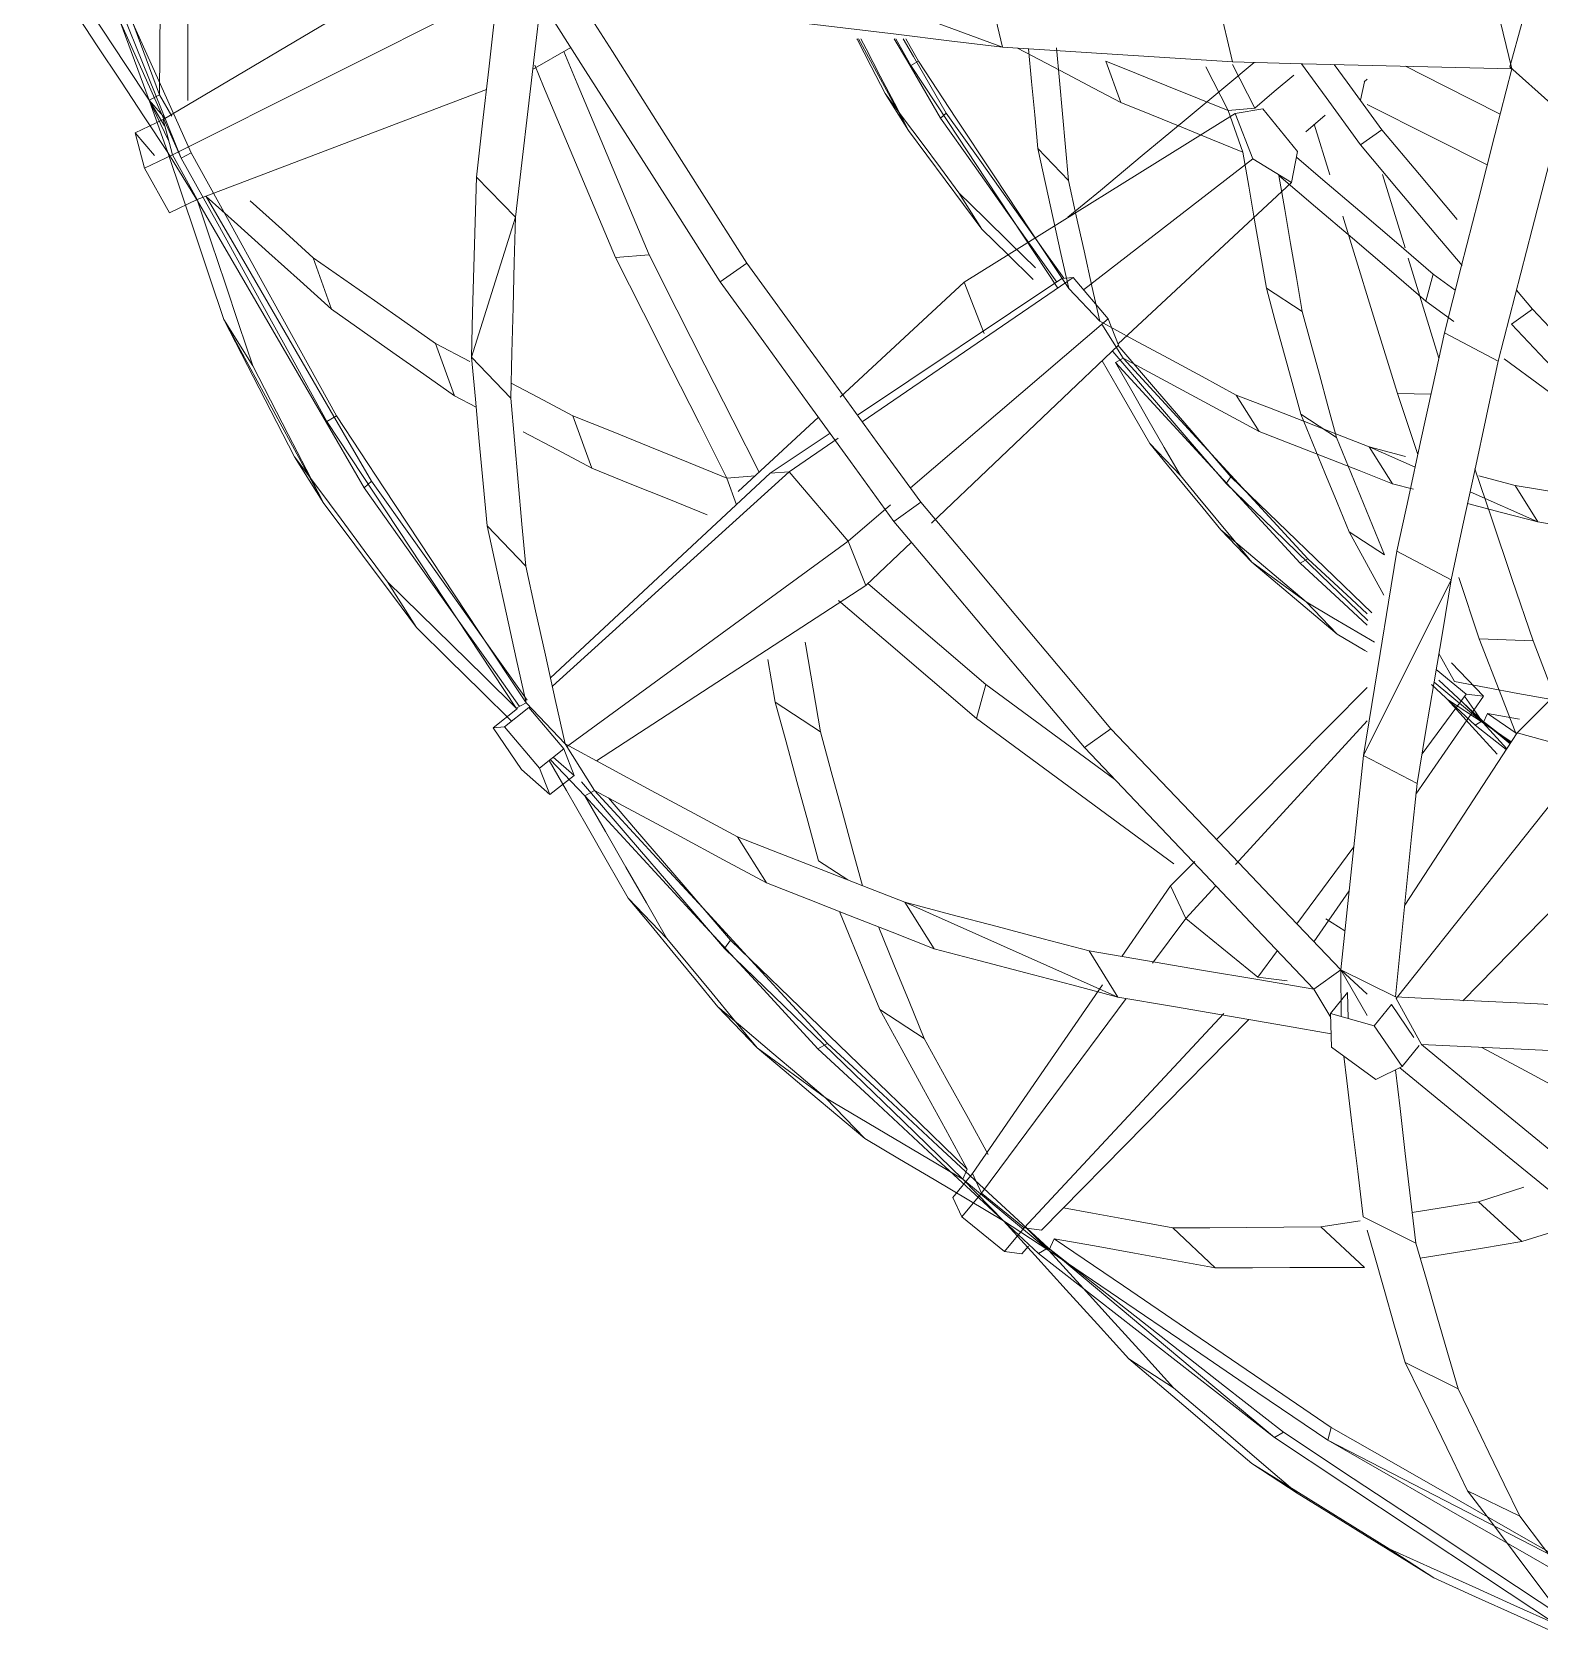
# Model space of a CAD drawing. Header units: inches. Extents: x -1427 to 2274, y -2183 to 260.
# Drawn here: x 786.365 to 790.158, y -438.254 to -434.205 of the extents above; entities that cross this region are included whole.
import ezdxf

# ---------------------------------------------------------------- set-up
doc = ezdxf.new("R2010")
doc.units = ezdxf.units.IN
doc.header["$MEASUREMENT"] = 0
doc.layers.add('G-IMPT', color=8, linetype='Continuous', lineweight=9)

# ---------------------------------------------------------------- blocks, each defined once
blk = doc.blocks.new('Family - ___-2596914-_A1004 - Light Fixture Schedule')
at = {"layer": 'G-IMPT'}
for p, q in [((-21.7396, -434.5219), (-22.0232, -433.8221)), ((-21.0396, -433.9826), (-21.7855, -434.4249)), ((-19.6737, -434.2428), (-20.2441, -434.0321)), ((-19.6737, -434.2428), (-19.709, -434.0945)), ((-20.992, -434.1279), (-21.7621, -434.514)), ((-19.0949, -434.2801), (-19.1298, -434.134)), ((-18.3929, -434.2975), (-18.4284, -434.1492)), ((-18.3668, -434.1803), (-18.3974, -434.2926)), ((-19.9104, -434.4528), (-20.0361, -434.2215)), ((-19.9419, -434.2215), (-19.9045, -434.2891)), ((-19.8854, -434.2783), (-19.9168, -434.2215)), ((-20.7597, -434.2437), (-20.8558, -434.2989)), ((-19.9045, -434.2891), (-19.8854, -434.2783)), ((-19.3761, -434.3822), (-19.4135, -434.2779)), ((-19.1066, -434.4021), (-19.1622, -434.2922)), ((-19.095, -434.2866), (-19.0394, -434.3965)), ((-18.3974, -434.2926), (-18.2944, -434.3843)), ((-21.6993, -434.626), (-20.9719, -434.349)), ((-18.7635, -434.3299), (-18.7737, -434.3764)), ((-18.7568, -434.3237), (-18.7642, -434.3299)), ((-21.8208, -434.3759), (-21.7943, -434.363)), ((-21.8208, -434.3759), (-21.7797, -434.4227)), ((-21.7822, -434.4407), (-21.8208, -434.3759)), ((-21.7719, -434.4774), (-21.8208, -434.3759)), ((-21.7736, -434.5079), (-21.8208, -434.3759)), ((-21.7637, -434.4167), (-21.7943, -434.363)), ((-19.9104, -434.4528), (-19.9691, -434.3596)), ((-21.7855, -434.4249), (-21.8557, -434.4582)), ((-21.7621, -434.514), (-21.7855, -434.4249)), ((-19.8152, -434.4085), (-19.8301, -434.4213)), ((-19.0886, -434.4097), (-19.7703, -434.8343)), ((-19.0394, -434.3965), (-19.1066, -434.4021)), ((-19.069, -434.5067), (-19.1066, -434.4021)), ((-19.019, -434.3983), (-19.0886, -434.4097)), ((-19.044, -434.5241), (-19.0886, -434.4097)), ((-18.9314, -434.5056), (-19.019, -434.3983)), ((-18.8622, -434.4137), (-18.9112, -434.4555)), ((-21.8557, -434.4582), (-21.8323, -434.5474)), ((-21.8557, -434.4582), (-21.8074, -434.5151)), ((-18.8503, -434.5639), (-18.8895, -434.4369)), ((-18.7734, -434.4886), (-18.7199, -434.4504)), ((-21.6989, -434.6291), (-21.7736, -434.5079)), ((-21.7396, -434.5219), (-21.7152, -434.5086)), ((-19.5079, -434.5781), (-19.5849, -434.4974)), ((-18.9314, -434.5056), (-18.9469, -434.5834)), ((-21.7621, -434.514), (-21.8323, -434.5474)), ((-21.8323, -434.5474), (-21.7695, -434.6593)), ((-21.7621, -434.514), (-21.6993, -434.626)), ((-19.044, -434.5241), (-19.4699, -434.8529)), ((-18.9469, -434.5834), (-19.044, -434.5241)), ((-20.9972, -434.5696), (-20.8993, -434.6704)), ((-18.9469, -434.5834), (-19.3832, -434.9888)), ((-18.7176, -434.563), (-18.6612, -434.7477)), ((-21.7695, -434.6593), (-21.6993, -434.626)), ((-19.7255, -434.7004), (-19.7833, -434.6089)), ((-19.5094, -434.6707), (-19.4276, -434.6032)), ((-21.0098, -435.0226), (-20.8993, -434.6704)), ((-21.4079, -434.7724), (-21.3616, -434.9015)), ((-20.563, -434.7651), (-20.6474, -434.7723)), ((-20.3838, -434.8333), (-20.3172, -434.7858)), ((-19.7703, -434.8343), (-20.0824, -435.1233)), ((-19.5242, -434.8245), (-20.0389, -435.1684)), ((-19.496, -434.8221), (-20.0267, -435.1851)), ((-19.7703, -434.8343), (-19.7201, -434.9633)), ((-19.496, -434.8221), (-19.5242, -434.8245)), ((-19.496, -434.8221), (-19.4079, -434.9259)), ((-18.5904, -434.8136), (-18.6087, -434.8815)), ((-18.5904, -434.8136), (-18.5351, -434.8544)), ((-19.4292, -434.9323), (-19.5073, -434.8503)), ((-18.9201, -434.908), (-19.0101, -434.8494)), ((-18.3408, -434.902), (-18.3811, -434.854)), ((-18.5386, -434.9332), (-18.6087, -434.8815)), ((-18.3936, -434.9397), (-18.3408, -434.902)), ((-21.5599, -435.0444), (-21.6326, -434.9277)), ((-21.3809, -435.3906), (-21.6326, -434.9277)), ((-19.4079, -434.9259), (-19.9056, -435.3515)), ((-19.3705, -435.0252), (-19.4244, -434.9399)), ((-19.4079, -434.9259), (-19.3817, -434.9924)), ((-21.0527, -435.1197), (-21.1, -434.988)), ((-21.1, -434.988), (-21.0136, -435.0335)), ((-19.3817, -434.9924), (-19.8523, -435.4399)), ((-18.5623, -434.9611), (-18.4273, -435.0323)), ((-20.911, -435.1257), (-21.0098, -435.0226)), ((-19.3898, -435.0361), (-19.3705, -435.0252)), ((-20.9981, -435.1484), (-21.0527, -435.1197)), ((-19.0279, -435.2093), (-19.0858, -435.1179)), ((-18.5961, -435.1161), (-18.6805, -435.114)), ((-18.6291, -435.2679), (-18.6805, -435.114)), ((-21.3735, -435.1842), (-21.3494, -435.1706)), ((-20.707, -435.3016), (-20.7543, -435.17)), ((-20.1369, -435.1737), (-20.339, -435.3609)), ((-18.8336, -435.2244), (-18.9238, -435.1657)), ((-20.1075, -435.2142), (-20.2579, -435.3147)), ((-20.0869, -435.2262), (-20.2104, -435.3107)), ((-19.3033, -435.2398), (-19.2263, -435.3206)), ((-21.3809, -435.3906), (-21.4549, -435.2731)), ((-18.6932, -435.3409), (-18.7517, -435.2479)), ((-18.636, -435.2995), (-18.7517, -435.2479)), ((-18.6598, -435.2723), (-18.7517, -435.2479)), ((-20.8109, -435.8295), (-20.2579, -435.3147)), ((-20.8062, -435.8505), (-20.2104, -435.3107)), ((-20.2957, -435.3208), (-20.3671, -435.3268)), ((-20.2104, -435.3107), (-20.2579, -435.3147)), ((-20.0621, -435.4854), (-20.2104, -435.3107)), ((-19.0992, -435.3237), (-19.1112, -435.3402)), ((-18.384, -435.3453), (-18.4759, -435.3209)), ((-21.2609, -435.3348), (-21.2796, -435.351)), ((-20.343, -435.3939), (-20.3671, -435.3268)), ((-18.6932, -435.3409), (-18.6399, -435.3549)), ((-18.3271, -435.4372), (-18.4975, -435.3612)), ((-18.3271, -435.4372), (-18.384, -435.3453)), ((-19.9556, -435.3943), (-20.0621, -435.4854)), ((-19.9468, -435.4358), (-19.8793, -435.3877)), ((-17.8415, -435.4272), (-18.3791, -435.9677)), ((-20.8733, -435.5488), (-20.9704, -435.4469)), ((-20.771, -436.0033), (-20.0621, -435.4854)), ((-20.018, -435.5974), (-20.0621, -435.4854)), ((-19.0464, -435.5387), (-19.1248, -435.4566)), ((-18.7132, -435.5196), (-18.8016, -435.4621)), ((-19.9029, -435.488), (-20.018, -435.5974)), ((-18.545, -435.5831), (-18.6821, -435.511)), ((-19.0464, -435.5387), (-18.9097, -435.6384)), ((-18.9251, -435.5405), (-18.906, -435.5298)), ((-21.1477, -435.7029), (-21.2206, -435.5876)), ((-20.018, -435.5974), (-20.6952, -436.0381)), ((-18.545, -435.5831), (-18.766, -436.0244)), ((-18.4746, -435.7309), (-18.526, -435.5767)), ((-18.8317, -435.7193), (-18.9097, -435.6384)), ((-18.576, -435.7682), (-18.537, -435.8389)), ((-18.3391, -435.7366), (-18.4746, -435.7309)), ((-18.3391, -435.7366), (-18.2864, -435.8744)), ((-20.2454, -435.8909), (-20.264, -435.7829)), ((-18.5828, -435.8087), (-18.5075, -435.8701)), ((-18.5441, -435.7912), (-18.4637, -435.8755)), ((-19.716, -435.8458), (-19.7391, -435.9315)), ((-18.595, -435.8465), (-18.4851, -435.9484)), ((-18.4645, -435.9424), (-18.588, -435.8401)), ((-18.4661, -435.9375), (-18.576, -435.8356)), ((-18.7568, -435.8539), (-19.1355, -436.2361)), ((-18.4637, -435.8755), (-18.6337, -436.1216)), ((-18.5075, -435.8701), (-18.6185, -436.0209)), ((-18.4645, -435.9424), (-18.5548, -435.8835)), ((-18.4645, -435.9424), (-18.52, -435.8871)), ((-18.4645, -435.9424), (-18.5114, -435.8755)), ((-18.4637, -435.8755), (-18.5075, -435.8701)), ((-20.9547, -435.9547), (-20.8938, -435.9067)), ((-20.9265, -435.9524), (-20.8656, -435.9043)), ((-20.8969, -435.9058), (-20.8725, -435.8921)), ((-20.774, -435.9955), (-20.8725, -435.8921)), ((-20.7775, -436.0081), (-20.8656, -435.9043)), ((-20.1318, -435.9648), (-20.2454, -435.8909)), ((-18.4537, -435.9191), (-18.4645, -435.9424)), ((-18.4537, -435.9191), (-18.3791, -435.9699)), ((-18.3735, -435.9336), (-18.4537, -435.9191)), ((-20.9265, -435.9524), (-20.9547, -435.9547)), ((-20.884, -436.06), (-20.9547, -435.9547)), ((-20.8384, -436.0562), (-20.9265, -435.9524)), ((-19.4678, -436.0048), (-19.4012, -435.9573)), ((-18.7568, -435.9372), (-19.0881, -436.2986)), ((-18.3791, -435.9677), (-18.6621, -436.4012)), ((-18.4851, -435.9484), (-18.4661, -435.9375)), ((-18.4851, -435.9484), (-18.4066, -436.0097)), ((-18.3972, -435.9953), (-18.4661, -435.9375)), ((-18.3955, -435.9927), (-18.4661, -435.9375)), ((-18.4645, -435.9424), (-18.4053, -436.0077)), ((-18.394, -435.9904), (-18.4645, -435.9424)), ((-18.3791, -435.9677), (-18.1938, -436.0186)), ((-20.7775, -436.0081), (-20.8384, -436.0562)), ((-20.7513, -436.0746), (-20.7775, -436.0081)), ((-20.6999, -436.1126), (-20.774, -435.9955)), ((-20.8115, -436.0349), (-20.7243, -436.1264)), ((-20.8038, -436.0288), (-20.7513, -436.0746)), ((-18.631, -436.0952), (-18.766, -436.0244)), ((-18.1938, -436.0186), (-18.6834, -436.636)), ((-20.8122, -436.1227), (-20.884, -436.06)), ((-20.8122, -436.1227), (-20.8384, -436.0562)), ((-20.7513, -436.0746), (-20.8122, -436.1227)), ((-20.7243, -436.1264), (-20.6999, -436.1126)), ((-18.5159, -436.642), (-18.0755, -436.1913)), ((-20.2678, -436.3449), (-20.3408, -436.2295)), ((-18.7902, -436.2542), (-18.9332, -436.4484)), ((-20.0633, -436.3376), (-20.1366, -436.2899)), ((-19.1901, -436.2911), (-19.251, -436.3526)), ((-19.3734, -436.5303), (-19.251, -436.3526)), ((-19.2129, -436.4347), (-19.251, -436.3526)), ((-19.1374, -436.3524), (-19.2129, -436.4347)), ((-18.802, -436.3653), (-18.8904, -436.4933)), ((-20.6152, -436.3834), (-20.5181, -436.4852)), ((-19.8457, -436.5109), (-19.9195, -436.3936)), ((-19.3839, -436.6323), (-19.9195, -436.3936)), ((-19.2965, -436.5471), (-19.2129, -436.4347)), ((-19.0318, -436.5823), (-19.2129, -436.4347)), ((-18.8609, -436.4358), (-18.8126, -436.4659)), ((-20.3578, -436.4891), (-20.3729, -436.51)), ((-19.3839, -436.6323), (-19.4557, -436.5164)), ((-18.9825, -436.5153), (-19.0318, -436.5823)), ((-18.8229, -436.5641), (-18.8903, -436.6122)), ((-18.822, -436.6814), (-18.8229, -436.5641)), ((-18.7568, -436.6789), (-18.8229, -436.5641)), ((-18.7568, -436.6252), (-18.8229, -436.5641)), ((-18.6856, -436.632), (-18.8229, -436.5641)), ((-19.7494, -437.0766), (-19.4227, -436.602)), ((-19.0318, -436.5823), (-18.9581, -436.5913)), ((-18.8483, -436.6837), (-18.8903, -436.6122)), ((-20.2912, -436.7603), (-20.3901, -436.6568)), ((-19.7268, -437.1254), (-19.3626, -436.636)), ((-18.8057, -436.6211), (-18.8485, -436.6741)), ((-18.8057, -436.6211), (-18.8039, -436.6864)), ((-18.6956, -436.6513), (-18.7385, -436.7044)), ((-18.6956, -436.6513), (-18.6388, -436.7343)), ((-18.6197, -436.7519), (-18.6834, -436.636)), ((-19.8709, -436.7363), (-19.9824, -436.6638)), ((-19.1172, -436.6739), (-19.6193, -437.213)), ((-19.0542, -436.689), (-19.5754, -437.2184)), ((-18.8485, -436.6741), (-18.7385, -436.7044)), ((-18.8485, -436.6741), (-18.8463, -436.758)), ((-18.7385, -436.7044), (-18.6682, -436.807)), ((-20.2912, -436.7603), (-20.1188, -436.8862)), ((-20.1381, -436.7626), (-20.1141, -436.7491)), ((-18.8463, -436.758), (-18.7348, -436.8401)), ((-18.6682, -436.807), (-18.6253, -436.7539)), ((-18.7348, -436.8401), (-18.6682, -436.807)), ((-20.0204, -436.9882), (-20.1188, -436.8862)), ((-19.7625, -437.0649), (-19.7733, -437.0905)), ((-19.7989, -437.1363), (-19.7494, -437.0766)), ((-19.5573, -437.2696), (-19.7733, -437.0905)), ((-19.6711, -437.1953), (-19.7733, -437.0905)), ((-19.7268, -437.1254), (-19.7494, -437.0766)), ((-19.7762, -437.1851), (-19.7989, -437.1363)), ((-19.7268, -437.1254), (-19.7762, -437.1851)), ((-19.6193, -437.213), (-19.7268, -437.1254)), ((-18.4766, -437.1478), (-18.3623, -437.1108)), ((-19.6687, -437.2727), (-19.7762, -437.1851)), ((-18.7664, -437.1853), (-18.6344, -437.2517)), ((-18.3672, -437.2476), (-18.4766, -437.1478)), ((-19.5573, -437.2696), (-19.6711, -437.1953)), ((-19.6193, -437.213), (-19.6687, -437.2727)), ((-19.5754, -437.2184), (-19.6193, -437.213)), ((-19.5573, -437.2696), (-19.6167, -437.2103)), ((-19.1393, -437.3134), (-19.2456, -437.2133)), ((-18.8731, -437.2107), (-18.774, -437.195)), ((-18.7633, -437.3123), (-18.8731, -437.2107)), ((-19.6088, -437.2587), (-19.6249, -437.2781)), ((-19.5832, -437.2771), (-19.5592, -437.2634)), ((-19.5573, -437.2696), (-19.5649, -437.2587)), ((-18.9895, -437.7407), (-19.5592, -437.2634)), ((-19.5436, -437.2402), (-19.5573, -437.2696)), ((-19.6687, -437.2727), (-19.6249, -437.2781)), ((-19.2436, -437.6155), (-19.356, -437.5422)), ((-18.5274, -437.6176), (-18.661, -437.5514)), ((-18.9895, -437.7407), (-18.9671, -437.7269)), ((-18.8472, -437.7148), (-18.8558, -437.7471)), ((-18.2088, -438.0805), (-18.8558, -437.7471)), ((-18.9327, -437.8802), (-19.0466, -437.806)), ((-18.3729, -437.938), (-18.5038, -437.8743)), ((-18.5892, -438.0933), (-18.7016, -438.02))]:
    blk.add_line(p, q, dxfattribs=at)
at = {"layer": 'G-IMPT', "flags": 128}
for points in [[(-21.8208, -434.3759), (-21.8943, -434.1768), (-21.9677, -433.9776), (-22.0412, -433.7785), (-22.1147, -433.5793)], [(-22.0865, -433.5721), (-22.0135, -433.7698), (-21.9404, -433.9675), (-21.8673, -434.1653), (-21.7943, -434.363)], [(-21.7152, -434.5086), (-21.7922, -434.337), (-21.8692, -434.1653), (-21.9462, -433.9937), (-22.0232, -433.8221)], [(-22.0471, -433.8339), (-21.9702, -434.0059), (-21.8934, -434.1779), (-21.8165, -434.3499), (-21.7396, -434.5219)], [(-21.7943, -434.363), (-21.7935, -434.2532), (-21.7928, -434.1434), (-21.7921, -434.0337), (-21.7914, -433.9239)], [(-22.0566, -434.0192), (-21.9976, -434.1084), (-21.9387, -434.1975), (-21.8797, -434.2867), (-21.8208, -434.3759)], [(-21.7223, -434.0485), (-21.7228, -434.158), (-21.7232, -434.2674), (-21.7236, -434.3768)], [(-20.941, -434.0786), (-20.9506, -434.1625), (-20.9661, -434.2982), (-20.9817, -434.4339), (-20.9972, -434.5696)], [(-20.3172, -434.7858), (-20.4299, -434.6085), (-20.5426, -434.4313), (-20.6553, -434.254), (-20.768, -434.0768)], [(-21.7736, -434.5079), (-21.8327, -434.4183), (-21.8918, -434.3287), (-21.951, -434.2391), (-22.0101, -434.1495)], [(-20.8993, -434.6704), (-20.8833, -434.534), (-20.8673, -434.3977), (-20.8514, -434.2613), (-20.8354, -434.125)], [(-20.8354, -434.125), (-20.7225, -434.3021), (-20.6096, -434.4791), (-20.4967, -434.6562), (-20.3838, -434.8333)], [(-20.2097, -434.1781), (-20.0757, -434.1943), (-19.9417, -434.2104), (-19.8077, -434.2266), (-19.6737, -434.2428)], [(-19.9691, -434.3596), (-20.0043, -434.2911), (-20.0395, -434.2226), (-20.0401, -434.2215)], [(-20.0299, -434.2215), (-20.0168, -434.2469), (-19.9813, -434.3155), (-19.9459, -434.3841), (-19.9104, -434.4528)], [(-19.8301, -434.4213), (-19.9132, -434.2782), (-19.9462, -434.2215)], [(-19.9237, -434.2215), (-19.8976, -434.2664), (-19.8152, -434.4085)], [(-20.7773, -434.2538), (-20.7435, -434.3344), (-20.6834, -434.478), (-20.6232, -434.6216), (-20.563, -434.7651)], [(-19.6737, -434.2428), (-19.529, -434.2521), (-19.3843, -434.2614), (-19.2396, -434.2707), (-19.0949, -434.2801)], [(-19.3761, -434.3822), (-19.4446, -434.3461), (-19.5131, -434.3101), (-19.5816, -434.274), (-19.6364, -434.2452)], [(-19.6082, -434.247), (-19.6005, -434.3292), (-19.5927, -434.4133), (-19.5849, -434.4974)], [(-19.5079, -434.5781), (-19.5154, -434.4943), (-19.5229, -434.4104), (-19.5304, -434.3266), (-19.5377, -434.2445)], [(-20.6474, -434.7723), (-20.7076, -434.6288), (-20.7678, -434.4852), (-20.8281, -434.3416), (-20.8504, -434.2883)], [(-19.9045, -434.2891), (-19.81, -434.4321), (-19.7156, -434.5751), (-19.6211, -434.7182), (-19.5349, -434.8487)], [(-19.5073, -434.8503), (-19.6018, -434.7073), (-19.6964, -434.5643), (-19.7909, -434.4213), (-19.8854, -434.2783)], [(-19.4276, -434.6032), (-19.3223, -434.5157), (-19.2171, -434.4282), (-19.1119, -434.3408), (-19.0405, -434.2814)], [(-19.4135, -434.2779), (-19.3368, -434.3089), (-19.2601, -434.34), (-19.1833, -434.3711), (-19.1066, -434.4021)], [(-19.0949, -434.2801), (-18.9194, -434.2844), (-18.7439, -434.2888), (-18.5684, -434.2932), (-18.3929, -434.2975)], [(-18.9214, -434.2844), (-18.86, -434.3691), (-18.7734, -434.4886)], [(-18.7199, -434.4504), (-18.8067, -434.3311), (-18.8392, -434.2864)], [(-18.6604, -434.2909), (-18.5631, -434.3401), (-18.422, -434.4114)], [(-18.3929, -434.2975), (-18.4352, -434.4634), (-18.4776, -434.6293), (-18.5199, -434.7952), (-18.5623, -434.9611)], [(-19.0394, -434.3965), (-18.9903, -434.3547), (-18.9413, -434.3129)], [(-19.7833, -434.6089), (-19.8297, -434.5466), (-19.8762, -434.4842), (-19.9226, -434.4219), (-19.9691, -434.3596)], [(-19.069, -434.5067), (-19.1458, -434.4756), (-19.2225, -434.4444), (-19.2993, -434.4133), (-19.3761, -434.3822)], [(-18.4545, -434.539), (-18.593, -434.4693), (-18.7568, -434.3869)], [(-18.4273, -435.0323), (-18.3844, -434.8666), (-18.3415, -434.701), (-18.2986, -434.5354), (-18.2558, -434.3697)], [(-19.5372, -434.8336), (-19.5764, -434.7784), (-19.661, -434.6594), (-19.7455, -434.5404), (-19.8301, -434.4213)], [(-19.8152, -434.4085), (-19.731, -434.527), (-19.6468, -434.6455), (-19.5625, -434.764), (-19.5198, -434.8241)], [(-19.9104, -434.4528), (-19.8642, -434.5147), (-19.8179, -434.5766), (-19.7717, -434.6385), (-19.7255, -434.7004)], [(-18.5303, -434.6762), (-18.6251, -434.5633), (-18.7199, -434.4504)], [(-21.6326, -434.9277), (-21.6679, -434.8227), (-21.7031, -434.7178), (-21.7384, -434.6128), (-21.7736, -434.5079)], [(-21.3494, -435.1706), (-21.4409, -435.0051), (-21.5323, -434.8396), (-21.6238, -434.6741), (-21.7152, -434.5086)], [(-19.5849, -434.4974), (-19.5655, -434.5856), (-19.5461, -434.6738), (-19.5267, -434.7621), (-19.5073, -434.8503)], [(-19.0101, -434.8494), (-19.0248, -434.7637), (-19.0396, -434.6781), (-19.0543, -434.5924), (-19.069, -434.5067)], [(-18.7734, -434.4886), (-18.6784, -434.6014), (-18.5835, -434.7141), (-18.5179, -434.792)], [(-21.7396, -434.5219), (-21.6481, -434.6875), (-21.5565, -434.853), (-21.465, -435.0186), (-21.3735, -435.1842)], [(-18.9342, -434.5197), (-18.8678, -434.5764), (-18.7753, -434.6555), (-18.6828, -434.7346), (-18.5904, -434.8136)], [(-20.9972, -434.5696), (-21.0003, -434.6828), (-21.0035, -434.7961), (-21.0067, -434.9093), (-21.0098, -435.0226)], [(-19.4292, -434.9323), (-19.4489, -434.8438), (-19.4686, -434.7552), (-19.4883, -434.6667), (-19.5079, -434.5781)], [(-18.9787, -434.5654), (-18.964, -434.6511), (-18.9494, -434.7367), (-18.9347, -434.8224), (-18.9201, -434.908)], [(-18.6087, -434.8815), (-18.7012, -434.8025), (-18.7937, -434.7235), (-18.8862, -434.6445), (-18.9787, -434.5654)], [(-21.6989, -434.6291), (-21.6642, -434.7329), (-21.6294, -434.8367), (-21.5946, -434.9406), (-21.5599, -435.0444)], [(-21.2796, -435.351), (-21.3845, -435.1705), (-21.4893, -434.99), (-21.5941, -434.8096), (-21.6989, -434.6291)], [(-21.6767, -434.6181), (-21.5727, -434.7973), (-21.4688, -434.9764), (-21.3649, -435.1556), (-21.2609, -435.3348)], [(-21.3616, -434.9015), (-21.4403, -434.8306), (-21.5191, -434.7598), (-21.5979, -434.689), (-21.6767, -434.6181)], [(-21.566, -434.6293), (-21.487, -434.7009), (-21.4079, -434.7724)], [(-19.5908, -434.7981), (-19.655, -434.735), (-19.7191, -434.672), (-19.7833, -434.6089)], [(-20.911, -435.1257), (-20.9081, -435.0119), (-20.9052, -434.8981), (-20.9022, -434.7842), (-20.8993, -434.6704)], [(-18.6805, -435.114), (-18.7371, -434.9307), (-18.7937, -434.7473), (-18.8181, -434.6681)], [(-19.7255, -434.7004), (-19.6611, -434.7638), (-19.5967, -434.8272)], [(-21.4079, -434.7724), (-21.331, -434.8263), (-21.254, -434.8802), (-21.177, -434.9341), (-21.1, -434.988)], [(-20.3671, -435.3268), (-20.4372, -435.1882), (-20.5073, -435.0496), (-20.5773, -434.9109), (-20.6474, -434.7723)], [(-20.563, -434.7651), (-20.4928, -434.9038), (-20.4227, -435.0424), (-20.3525, -435.181), (-20.2862, -435.312)], [(-19.8793, -435.3877), (-19.9888, -435.2372), (-20.0983, -435.0867), (-20.2078, -434.9363), (-20.3172, -434.7858)], [(-18.6533, -434.7734), (-18.6047, -434.9325), (-18.5763, -435.0254)], [(-20.3838, -434.8333), (-20.2746, -434.9839), (-20.1653, -435.1346), (-20.0561, -435.2852), (-19.9468, -435.4358)], [(-18.9238, -435.1657), (-18.9454, -435.0866), (-18.967, -435.0076), (-18.9885, -434.9285), (-19.0101, -434.8494)], [(-21.0527, -435.1197), (-21.1299, -435.0651), (-21.2071, -435.0106), (-21.2844, -434.956), (-21.3616, -434.9015)], [(-18.9201, -434.908), (-18.8984, -434.9871), (-18.8768, -435.0662), (-18.8552, -435.1453), (-18.8336, -435.2244)], [(-17.8823, -435.3831), (-17.9969, -435.2628), (-18.1116, -435.1426), (-18.2262, -435.0223), (-18.3408, -434.902)], [(-21.4549, -435.2731), (-21.4994, -435.1868), (-21.5438, -435.1004), (-21.5882, -435.014), (-21.6326, -434.9277)], [(-19.0858, -435.1179), (-19.1716, -435.0715), (-19.2575, -435.0251), (-19.3433, -434.9787), (-19.4292, -434.9323)], [(-18.3936, -434.9397), (-18.2792, -435.0601), (-18.1647, -435.1805), (-18.0502, -435.3009), (-17.9358, -435.4213)], [(-19.3835, -434.9928), (-19.2887, -435.1031), (-19.194, -435.2134), (-19.0992, -435.3237)], [(-18.5623, -434.9611), (-18.5922, -435.0986), (-18.6222, -435.236), (-18.6521, -435.3735), (-18.6821, -435.511)], [(-21.0098, -435.0226), (-20.9999, -435.1287), (-20.9901, -435.2347), (-20.9802, -435.3408), (-20.9704, -435.4469)], [(-19.4231, -435.0318), (-19.3856, -435.0969), (-19.3444, -435.1684), (-19.3033, -435.2398)], [(-19.1112, -435.3402), (-19.2064, -435.2295), (-19.3015, -435.1188), (-19.3967, -435.0081)], [(-19.3898, -435.0361), (-19.2736, -435.1622), (-19.1574, -435.2883), (-19.0412, -435.4144), (-18.9251, -435.5405)], [(-19.2263, -435.3206), (-19.2672, -435.2495), (-19.3081, -435.1783), (-19.3489, -435.1072), (-19.3898, -435.0361)], [(-19.3705, -435.0252), (-19.2848, -435.0712), (-19.1992, -435.1172), (-19.1135, -435.1633), (-19.0279, -435.2093)], [(-18.906, -435.5298), (-19.0221, -435.4036), (-19.1382, -435.2775), (-19.2543, -435.1513), (-19.3705, -435.0252)], [(-18.545, -435.5831), (-18.5155, -435.4454), (-18.4861, -435.3077), (-18.4567, -435.17), (-18.4273, -435.0323)], [(-18.2153, -435.1718), (-18.3137, -435.0993), (-18.412, -435.0267)], [(-21.5599, -435.0444), (-21.5151, -435.1309), (-21.4704, -435.2175), (-21.4257, -435.3041), (-21.3809, -435.3906)], [(-20.9101, -435.088), (-20.8407, -435.1245), (-20.7543, -435.17)], [(-18.7517, -435.2479), (-18.8352, -435.2154), (-18.9187, -435.1829), (-19.0022, -435.1504), (-19.0858, -435.1179)], [(-20.8733, -435.5488), (-20.8828, -435.443), (-20.8922, -435.3373), (-20.9016, -435.2315), (-20.911, -435.1257)], [(-21.3735, -435.1842), (-21.2544, -435.3646), (-21.1352, -435.545), (-21.0161, -435.7254), (-20.8969, -435.9058)], [(-20.8725, -435.8921), (-20.9917, -435.7117), (-21.111, -435.5313), (-21.2302, -435.351), (-21.3494, -435.1706)], [(-20.7543, -435.17), (-20.6575, -435.2092), (-20.5607, -435.2484), (-20.4639, -435.2876), (-20.3671, -435.3268)], [(-18.8016, -435.4621), (-18.8321, -435.388), (-18.8627, -435.3139), (-18.8933, -435.2398), (-18.9238, -435.1657)], [(-20.707, -435.3016), (-20.7934, -435.2561), (-20.8798, -435.2107)], [(-19.3033, -435.2398), (-19.2587, -435.294), (-19.2141, -435.3482), (-19.1694, -435.4024), (-19.1248, -435.4566)], [(-19.0279, -435.2093), (-18.9442, -435.2422), (-18.8606, -435.2751), (-18.7769, -435.308), (-18.6932, -435.3409)], [(-18.8336, -435.2244), (-18.8035, -435.2982), (-18.7734, -435.372), (-18.7433, -435.4458), (-18.7132, -435.5196)], [(-21.2206, -435.5876), (-21.2792, -435.509), (-21.3378, -435.4304), (-21.3964, -435.3517), (-21.4549, -435.2731)], [(-20.4165, -435.4194), (-20.5133, -435.3802), (-20.6102, -435.3409), (-20.707, -435.3016)], [(-19.0464, -435.5387), (-19.0914, -435.4841), (-19.1364, -435.4296), (-19.1813, -435.3751), (-19.2263, -435.3206)], [(-19.0992, -435.3237), (-18.9812, -435.4378), (-18.8632, -435.5519), (-18.7452, -435.666)], [(-18.4853, -435.3038), (-18.4437, -435.4269), (-18.3914, -435.5817), (-18.3391, -435.7366)], [(-20.8888, -435.9012), (-20.9597, -435.8013), (-21.0664, -435.6512), (-21.173, -435.5011), (-21.2796, -435.351)], [(-21.2609, -435.3348), (-21.1547, -435.4842), (-21.0484, -435.6337), (-20.9422, -435.7832), (-20.8695, -435.8854)], [(-18.7547, -435.6854), (-18.8735, -435.5703), (-18.9924, -435.4553), (-19.1112, -435.3402)], [(-17.9358, -435.4213), (-18.0478, -435.4023), (-18.1599, -435.3833), (-18.2719, -435.3643), (-18.384, -435.3453)], [(-21.3809, -435.3906), (-21.3226, -435.4687), (-21.2643, -435.5468), (-21.206, -435.6249), (-21.1477, -435.7029)], [(-19.4012, -435.9573), (-19.5207, -435.8149), (-19.6403, -435.6725), (-19.7598, -435.5301), (-19.8793, -435.3877)], [(-18.5038, -435.3907), (-18.4186, -435.4131), (-18.3271, -435.4372)], [(-19.9468, -435.4358), (-19.8271, -435.5781), (-19.7073, -435.7203), (-19.5876, -435.8626), (-19.4678, -436.0048)], [(-18.3271, -435.4372), (-18.2157, -435.4563), (-18.1042, -435.4755), (-17.9928, -435.4947), (-17.9209, -435.507)], [(-20.9704, -435.4469), (-20.9459, -435.5582), (-20.9214, -435.6695), (-20.897, -435.7808), (-20.8725, -435.8921)], [(-19.1248, -435.4566), (-19.0711, -435.5021), (-19.0173, -435.5475), (-18.9635, -435.593), (-18.9097, -435.6384)], [(-18.7144, -435.6211), (-18.758, -435.5416), (-18.8016, -435.4621)], [(-18.6821, -435.511), (-18.7031, -435.6393), (-18.7241, -435.7677), (-18.745, -435.896), (-18.766, -436.0244)], [(-20.774, -435.9955), (-20.7988, -435.8838), (-20.8237, -435.7721), (-20.8485, -435.6605), (-20.8733, -435.5488)], [(-18.8317, -435.7193), (-18.8854, -435.6742), (-18.9391, -435.629), (-18.9927, -435.5838), (-19.0464, -435.5387)], [(-18.9251, -435.5405), (-18.8151, -435.6425), (-18.7568, -435.6965)], [(-18.7568, -435.6681), (-18.796, -435.6317), (-18.906, -435.5298)], [(-20.8969, -435.9058), (-20.9779, -435.8263), (-21.0588, -435.7467), (-21.1397, -435.6671), (-21.2206, -435.5876)], [(-20.013, -435.5919), (-19.9492, -435.6464), (-19.8326, -435.7461), (-19.716, -435.8458)], [(-18.631, -436.0952), (-18.6095, -435.9672), (-18.588, -435.8391), (-18.5665, -435.7111), (-18.545, -435.5831)], [(-19.7391, -435.9315), (-19.8557, -435.8318), (-19.9724, -435.7321), (-20.0867, -435.6345)], [(-18.9097, -435.6384), (-18.8413, -435.6789), (-18.7728, -435.7194), (-18.7381, -435.74)], [(-21.1477, -435.7029), (-21.0665, -435.7829), (-20.9853, -435.8629), (-20.9087, -435.9383)], [(-18.7568, -435.7638), (-18.7625, -435.7604), (-18.8317, -435.7193)], [(-20.1703, -435.74), (-20.1688, -435.7488), (-20.1503, -435.8568), (-20.1318, -435.9648)], [(-18.3816, -435.9714), (-18.4186, -435.8755), (-18.4746, -435.7309)], [(-19.716, -435.8458), (-19.5919, -435.9373), (-19.4679, -436.0288), (-19.3912, -436.0854)], [(-18.537, -435.8389), (-18.4571, -435.8536), (-18.3772, -435.8684), (-18.2973, -435.8831)], [(-18.4299, -436.0211), (-18.4923, -435.9523), (-18.5548, -435.8835)], [(-20.1366, -436.2899), (-20.1638, -436.1902), (-20.191, -436.0904), (-20.2182, -435.9907), (-20.2454, -435.8909)], [(-20.1318, -435.9648), (-20.1046, -436.0646), (-20.0773, -436.1644), (-20.0501, -436.2642), (-20.0259, -436.3526)], [(-19.243, -436.2976), (-19.367, -436.2061), (-19.491, -436.1145), (-19.615, -436.023), (-19.7391, -435.9315)], [(-18.8229, -436.5641), (-18.9675, -436.4124), (-19.1121, -436.2607), (-19.2566, -436.109), (-19.4012, -435.9573)], [(-20.3408, -436.2295), (-20.4491, -436.171), (-20.5574, -436.1125), (-20.6657, -436.054), (-20.774, -435.9955)], [(-19.4678, -436.0048), (-19.3235, -436.1567), (-19.1791, -436.3085), (-19.0347, -436.4604), (-18.8903, -436.6122)], [(-20.8146, -436.0373), (-20.7709, -436.113), (-20.719, -436.2032), (-20.6671, -436.2933), (-20.6152, -436.3834)], [(-18.766, -436.0244), (-18.7802, -436.1593), (-18.7945, -436.2942), (-18.8087, -436.4292), (-18.8229, -436.5641)], [(-20.3729, -436.51), (-20.4929, -436.3704), (-20.613, -436.2307), (-20.733, -436.0911)], [(-20.7243, -436.1264), (-20.5778, -436.2854), (-20.4312, -436.4445), (-20.2847, -436.6035), (-20.1381, -436.7626)], [(-20.5181, -436.4852), (-20.5697, -436.3955), (-20.6212, -436.3058), (-20.6728, -436.2161), (-20.7243, -436.1264)], [(-20.6999, -436.1126), (-20.5919, -436.1707), (-20.4839, -436.2288), (-20.3759, -436.2868), (-20.2678, -436.3449)], [(-20.1141, -436.7491), (-20.2605, -436.59), (-20.407, -436.4309), (-20.5534, -436.2718), (-20.6999, -436.1126)], [(-20.6652, -436.1313), (-20.5968, -436.2109), (-20.4773, -436.35), (-20.3578, -436.4891)], [(-18.6856, -436.632), (-18.672, -436.4978), (-18.6583, -436.3636), (-18.6446, -436.2294), (-18.631, -436.0952)], [(-19.9195, -436.3936), (-20.0248, -436.3526), (-20.1301, -436.3116), (-20.2355, -436.2706), (-20.3408, -436.2295)], [(-20.2678, -436.3449), (-20.1623, -436.3864), (-20.0568, -436.4279), (-19.9512, -436.4694), (-19.8457, -436.5109)], [(-20.6152, -436.3834), (-20.5589, -436.4517), (-20.5026, -436.5201), (-20.4464, -436.5885), (-20.3901, -436.6568)], [(-19.4557, -436.5164), (-19.5716, -436.4857), (-19.6876, -436.455), (-19.8035, -436.4243), (-19.9195, -436.3936)], [(-19.9824, -436.6638), (-20.0209, -436.5703), (-20.0595, -436.4768), (-20.0841, -436.4172)], [(-19.9848, -436.457), (-19.9469, -436.5501), (-19.9089, -436.6432), (-19.8709, -436.7363)], [(-20.2912, -436.7603), (-20.3479, -436.6915), (-20.4046, -436.6228), (-20.4614, -436.554), (-20.5181, -436.4852)], [(-20.3578, -436.4891), (-20.2089, -436.6331), (-20.0601, -436.777), (-19.9113, -436.9209), (-19.7625, -437.0649)], [(-19.7733, -437.0905), (-19.9232, -436.9454), (-20.0731, -436.8002), (-20.223, -436.6551), (-20.3729, -436.51)], [(-19.8457, -436.5109), (-19.7303, -436.5412), (-19.6148, -436.5716), (-19.4994, -436.6019), (-19.3839, -436.6323)], [(-18.8903, -436.6122), (-19.0317, -436.5883), (-19.173, -436.5643), (-19.3143, -436.5403), (-19.4557, -436.5164)], [(-20.3901, -436.6568), (-20.3223, -436.7142), (-20.2545, -436.7715), (-20.1866, -436.8288), (-20.1188, -436.8862)], [(-19.3839, -436.6323), (-19.2434, -436.6565), (-19.1028, -436.6806), (-18.9622, -436.7048), (-18.8472, -436.7246)], [(-18.0363, -436.6643), (-18.1986, -436.6562), (-18.361, -436.6481), (-18.5233, -436.6401), (-18.6856, -436.632)], [(-19.7625, -437.0649), (-19.8175, -436.9646), (-19.8724, -436.8643), (-19.9274, -436.764), (-19.9824, -436.6638)], [(-19.8709, -436.7363), (-19.8154, -436.837), (-19.7598, -436.9377), (-19.7095, -437.0288)], [(-20.0204, -436.9882), (-20.0881, -436.9312), (-20.1558, -436.8742), (-20.2235, -436.8173), (-20.2912, -436.7603)], [(-20.1381, -436.7626), (-19.9994, -436.8912), (-19.8607, -437.0199), (-19.7219, -437.1485), (-19.5832, -437.2771)], [(-19.5592, -437.2634), (-19.6979, -437.1348), (-19.8366, -437.0062), (-19.9753, -436.8777), (-20.1141, -436.7491)], [(-18.8154, -436.7807), (-18.8078, -436.8431), (-18.794, -436.9572), (-18.7802, -437.0712), (-18.7664, -437.1853)], [(-18.0265, -437.2399), (-18.1748, -437.1179), (-18.3231, -436.9959), (-18.4714, -436.8739), (-18.6197, -436.7519)], [(-18.6197, -436.7519), (-18.4588, -436.7594), (-18.298, -436.767), (-18.1372, -436.7745), (-17.9763, -436.782)], [(-18.0194, -436.9999), (-18.1887, -436.909), (-18.3581, -436.8181), (-18.4682, -436.759)], [(-18.6344, -437.2517), (-18.6476, -437.1388), (-18.6607, -437.0259), (-18.6739, -436.9129), (-18.6852, -436.8154)], [(-18.6746, -436.8102), (-18.5384, -436.9217), (-18.3897, -437.0435), (-18.2411, -437.1652), (-18.0924, -437.2869)], [(-20.1188, -436.8862), (-20.0324, -436.9372), (-19.9461, -436.9883), (-19.8597, -437.0394), (-19.7733, -437.0905)], [(-19.6711, -437.1953), (-19.7585, -437.1435), (-19.8458, -437.0917), (-19.9331, -437.04), (-20.0204, -436.9882)], [(-19.5205, -437.1626), (-19.4471, -437.1762), (-19.3464, -437.1948), (-19.2456, -437.2133)], [(-18.6434, -437.1743), (-18.5758, -437.1635), (-18.4766, -437.1478)], [(-19.356, -437.5422), (-19.4348, -437.4555), (-19.5135, -437.3688), (-19.5923, -437.282), (-19.6711, -437.1953)], [(-19.2456, -437.2133), (-19.1525, -437.2127), (-19.0594, -437.212), (-18.9662, -437.2114), (-18.8731, -437.2107)], [(-18.7568, -437.2187), (-18.74, -437.2768), (-18.7137, -437.3684), (-18.6874, -437.4599), (-18.661, -437.5514)], [(-18.2039, -437.1956), (-18.2515, -437.2108), (-18.3672, -437.2476)], [(-18.9671, -437.7269), (-19.1151, -437.611), (-19.2631, -437.4952), (-19.4112, -437.3793), (-19.5592, -437.2634)], [(-19.5436, -437.2402), (-19.3695, -437.3588), (-19.1954, -437.4775), (-19.0213, -437.5961), (-18.8472, -437.7148)], [(-19.1393, -437.3134), (-19.2403, -437.2951), (-19.3414, -437.2768), (-19.4425, -437.2585), (-19.5436, -437.2402)], [(-18.5274, -437.6176), (-18.5541, -437.5261), (-18.5809, -437.4346), (-18.6076, -437.3432), (-18.6344, -437.2517)], [(-18.3672, -437.2476), (-18.4662, -437.2638), (-18.5653, -437.2799), (-18.6234, -437.2894)], [(-19.5832, -437.2771), (-19.4348, -437.393), (-19.2864, -437.5089), (-19.138, -437.6248), (-18.9895, -437.7407)], [(-19.5573, -437.2696), (-19.4788, -437.356), (-19.4004, -437.4425), (-19.322, -437.529), (-19.2436, -437.6155)], [(-18.8558, -437.7471), (-19.0312, -437.6277), (-19.2065, -437.5083), (-19.3819, -437.3889), (-19.5573, -437.2696)], [(-18.7633, -437.3123), (-18.8573, -437.3126), (-18.9513, -437.3128), (-19.0453, -437.3131), (-19.1393, -437.3134)], [(-19.0466, -437.806), (-19.1239, -437.74), (-19.2013, -437.6741), (-19.2786, -437.6082), (-19.356, -437.5422)], [(-18.661, -437.5514), (-18.6217, -437.6321), (-18.5824, -437.7129), (-18.5431, -437.7936), (-18.5038, -437.8743)], [(-19.2436, -437.6155), (-19.1658, -437.6817), (-19.0881, -437.7479), (-19.0104, -437.8141), (-18.9327, -437.8802)], [(-18.3729, -437.938), (-18.4115, -437.8579), (-18.4501, -437.7778), (-18.4887, -437.6977), (-18.5274, -437.6176)], [(-18.9895, -437.7407), (-18.8127, -437.8579), (-18.636, -437.975), (-18.4592, -438.0921), (-18.2824, -438.2093)], [(-18.2646, -438.192), (-18.4402, -438.0757), (-18.6158, -437.9595), (-18.7915, -437.8432), (-18.9671, -437.7269)], [(-18.2216, -438.1107), (-18.3654, -438.0283), (-18.5289, -437.9346), (-18.6923, -437.8408), (-18.8558, -437.7471)], [(-18.8472, -437.7148), (-18.6838, -437.8082), (-18.5205, -437.9015), (-18.3572, -437.9949), (-18.2085, -438.0798)], [(-18.7016, -438.02), (-18.7878, -437.9665), (-18.8741, -437.913), (-18.9603, -437.8595), (-19.0466, -437.806)], [(-18.5038, -437.8743), (-18.444, -437.9537), (-18.3842, -438.0331), (-18.3244, -438.1126), (-18.2646, -438.192)], [(-18.9327, -437.8802), (-18.8468, -437.9335), (-18.7609, -437.9868), (-18.675, -438.04), (-18.5892, -438.0933)], [(-18.1333, -438.2543), (-18.1932, -438.1752), (-18.2531, -438.0961), (-18.313, -438.017), (-18.3729, -437.938)], [(-18.2824, -438.2093), (-18.3872, -438.162), (-18.492, -438.1146), (-18.5968, -438.0673), (-18.7016, -438.02)], [(-18.5892, -438.0933), (-18.484, -438.1408), (-18.3788, -438.1884), (-18.2736, -438.236)]]:
    blk.add_lwpolyline(points, dxfattribs=at)

msp = doc.modelspace()

# ---------------------------------------------------------------- block references
at = {"color": 250, "lineweight": 20}
msp.add_blockref('Family - ___-2596914-_A1004 - Light Fixture Schedule', (808.4802, 0), dxfattribs=at)

doc.saveas('drawing.dxf')
